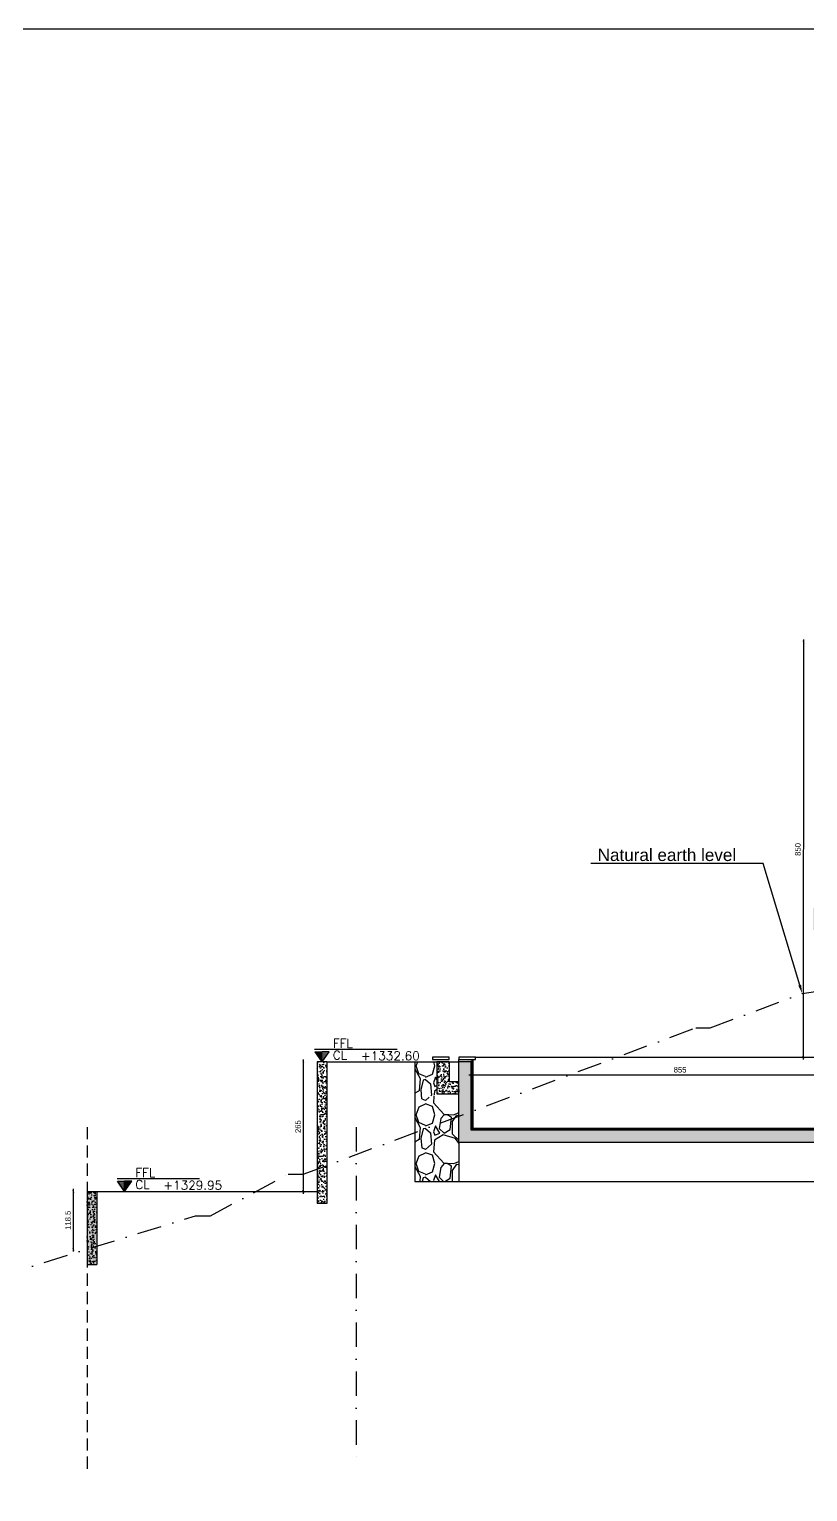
# Model space of a CAD drawing. Header units: centimetres. Extents: x 96271 to 179142, y 9855 to 112216.
# Drawn here: x 144663 to 146256, y 16233 to 19228 of the extents above; entities that cross this region are included whole.
import ezdxf
from ezdxf import colors
from ezdxf.entities.mleader import LeaderData, LeaderLine
from ezdxf.math import Vec2, Vec3

# ---------------------------------------------------------------- set-up
doc = ezdxf.new("R2010")
doc.units = ezdxf.units.CM
doc.header["$LTSCALE"] = 100
doc.header["$MEASUREMENT"] = 0
doc.header["$PDSIZE"] = 0.2
doc.linetypes.add('DASHDOT', pattern=[1, 0.5, -0.25, 0, -0.25])
doc.linetypes.add('HIDDEN', pattern=[0.375, 0.25, -0.125])
doc.layers.get('0').update_dxf_attribs({"linetype": 'CONTINUOUS'})
doc.layers.get('DEFPOINTS').update_dxf_attribs({"linetype": 'CONTINUOUS'})
for name, color, linetype in [('A-Dim', 2, 'CONTINUOUS'), ('A-Otln-Lot Limit', 4, 'CONTINUOUS'), ('A-Patt-Strcr', 8, 'CONTINUOUS'), ('A-Sect-Mcut-Earth', 54, 'CONTINUOUS'), ('A-Sect-Mcut-Tiling', 51, 'CONTINUOUS'), ('A-Setback', 3, 'DASHDOT'), ('A-Wall-Strctr', 6, 'CONTINUOUS')]:
    doc.layers.add(name, color=color, linetype=linetype)
doc.styles.add('ROMAND', font='romand.shx', dxfattribs={"height": 10})
doc.styles.get("Standard").update_dxf_attribs({"font": 'arial.ttf'})
doc.dimstyles.new('1-50', dxfattribs={"dimtxt": 11.25, "dimasz": 5, "dimexe": 5, "dimexo": 5, "dimgap": 5, "dimtad": 1, "dimdec": 1, "dimrnd": 0.5, "dimzin": 12, "dimdsep": 46, "dimtxsty": 'Standard', "dimblk": 'ARCHTICK', "dimcen": 0.09, "dimdle": 5, "dimadec": 0, "dimazin": 3, "dimtfac": 1, "dimtdec": 1, "dimtix": 1, "dimtofl": 0, "dimtmove": 1, "dimatfit": 3, "dimfxl": 5, "dimtolj": 1, "dimtzin": 0, "dimarcsym": 0})

# ---------------------------------------------------------------- blocks, each defined once
blk = doc.blocks.new('_ArchTick')
at = {"color": 0, "linetype": 'ByBlock', "const_width": 0.15}
blk.add_lwpolyline([(-0.5, -0.5), (0.5, 0.5)], dxfattribs=at)
blk = doc.blocks.new('*D267')
at = {"layer": 'A-Dim', "color": 0, "lineweight": -2, "transparency": 16777216}
blk.add_line((146247.1, 17977.8), (146246.6, 17117.8), dxfattribs=at)
at = {"layer": 'DEFPOINTS', "color": 0, "transparency": 16777216}
for p in [(146402.1, 17972.8), (146246.6, 17122.8), (146401.7, 17122.8)]:
    blk.add_point(p, dxfattribs=at)
at = {"layer": 'A-Dim', "color": 0, "lineweight": -2, "transparency": 16777216, "xscale": 5, "yscale": 5, "zscale": 5}
for p, rotation in [((146247.1, 17972.8), 89.97078370557752), ((146246.6, 17122.8), 269.9707837055776)]:
    blk.add_blockref('_ArchTick', p, dxfattribs=dict(at, rotation=rotation))
at = {"layer": 'A-Dim', "color": 0, "transparency": 16777216, "insert": (146236.1, 17547.9), "char_height": 11.25, "attachment_point": 5, "rotation": 89.9708}
blk.add_mtext('\\A1;850', dxfattribs=at)
blk = doc.blocks.new('FFL-CL-SECTION')
at = {"ltscale": 111}
h = blk.add_hatch(dxfattribs=at)
h.set_pattern_fill('ACAD_ISO07W100', color=232, scale=2, style=0)
h.set_pattern_definition([(7e-15, (-164148.149, 25605.833), (0, 10), [1, -6])])
h.paths.add_polyline_path([(-1579, 487), (-1724, 487), (-1579, 278)])
h = blk.add_hatch(dxfattribs=at)
h.set_pattern_fill('ACAD_ISO07W100', color=232, scale=2, style=0)
h.set_pattern_definition([(180, (160989.661, 25605.833), (0, 10), [1, -6])])
h.paths.add_polyline_path([(-1579, 487), (-1435, 487), (-1579, 278)])
at = {"color": 7, "ltscale": 111}
for p, q in [((-44, 533), (-1735, 533)), ((-1579, 278), (-1724, 487)), ((-1724, 487), (-1579, 487)), ((-1579, 278), (-1435, 487)), ((-1435, 487), (-1579, 487))]:
    blk.add_line(p, q, dxfattribs=at)
at = {"color": 111, "ltscale": 111, "style": 'ROMAND'}
for s, p in [('FFL', (-1361, 570)), ('CL', (-1361, 327))]:
    blk.add_text(s, height=180, dxfattribs=at).set_placement(p)
for tag, p in [('FFL', (-778, 571)), ('CL', (-787, 313))]:
    blk.add_attdef(tag, p, '', height=180, dxfattribs=at)
blk = doc.blocks.new('*D265')
at = {"layer": 'A-Dim', "color": 0, "lineweight": -2, "transparency": 16777216}
blk.add_line((144753.1, 16852.8), (144753.1, 16724.3), dxfattribs=at)
at = {"layer": 'DEFPOINTS', "color": 0, "transparency": 16777216}
for p in [(144781.2, 16847.8), (144753.1, 16729.3), (144781.2, 16729.3)]:
    blk.add_point(p, dxfattribs=at)
at = {"layer": 'A-Dim', "color": 0, "lineweight": -2, "transparency": 16777216, "xscale": 5, "yscale": 5, "zscale": 5}
for p, rotation in [((144753.1, 16847.8), 90), ((144753.1, 16729.3), 270)]:
    blk.add_blockref('_ArchTick', p, dxfattribs=dict(at, rotation=rotation))
at = {"layer": 'A-Dim', "color": 0, "transparency": 16777216, "insert": (144742.3, 16788.5), "char_height": 11.25, "attachment_point": 5, "rotation": 90}
blk.add_mtext('\\A1;118.5', dxfattribs=at)
blk = doc.blocks.new('*D266')
at = {"layer": 'A-Dim', "color": 0, "lineweight": -2, "transparency": 16777216}
blk.add_line((145223.7, 17117.8), (145223.7, 16842.8), dxfattribs=at)
at = {"layer": 'DEFPOINTS', "color": 0, "transparency": 16777216}
for p in [(145380, 17112.8), (145223.7, 16847.8), (145380, 16847.8)]:
    blk.add_point(p, dxfattribs=at)
at = {"layer": 'A-Dim', "color": 0, "lineweight": -2, "transparency": 16777216, "xscale": 5, "yscale": 5, "zscale": 5}
for p, rotation in [((145223.7, 17112.8), 90), ((145223.7, 16847.8), 270)]:
    blk.add_blockref('_ArchTick', p, dxfattribs=dict(at, rotation=rotation))
at = {"layer": 'A-Dim', "color": 0, "transparency": 16777216, "insert": (145213, 16980.3), "char_height": 11.25, "attachment_point": 5, "rotation": 90}
blk.add_mtext('\\A1;265', dxfattribs=at)
blk = doc.blocks.new('*D344')
at = {"layer": 'A-Dim', "color": 0, "lineweight": -2, "transparency": 16777216}
blk.add_line((146427.4, 17085.9), (145562.4, 17085.9), dxfattribs=at)
at = {"layer": 'DEFPOINTS', "color": 0, "transparency": 16777216}
for p in [(145567.4, 17085.9), (145567.4, 16972.8), (146422.4, 16972.8)]:
    blk.add_point(p, dxfattribs=at)
at = {"layer": 'A-Dim', "color": 0, "lineweight": -2, "transparency": 16777216, "xscale": 5, "yscale": 5, "zscale": 5}
for p, rotation in [((145567.4, 17085.9), 179.9999999999995), ((146422.4, 17085.9), 359.9999999999995)]:
    blk.add_blockref('_ArchTick', p, dxfattribs=dict(at, rotation=rotation))
at = {"layer": 'A-Dim', "color": 0, "transparency": 16777216, "insert": (145994.9, 17096.7), "char_height": 11.25, "attachment_point": 5}
blk.add_mtext('\\A1;855', dxfattribs=at)

msp = doc.modelspace()

# ---------------------------------------------------------------- hatches: boundary and pattern name
at = {"layer": 'A-Patt-Strcr'}
h = msp.add_hatch(dxfattribs=at)
h.set_pattern_fill('AR-CONC', color=256, scale=2, angle=90)
h.set_pattern_definition([(140, (149598.393, 87124.047), (1.2550427, 14.3452037), [1.5, -16.5]), (85, (149598.393, 87124.047), (-15.0438427, -2.7750267), [1.2, -13.2]), (190.451444, (149598.498, 87125.242), (-13.7887998, 11.570177), [1.2748038, -14.0228422]), (136.1842, (149594.393, 87124.047), (3.3103856, 21.3448266), [2.25, -24.75]), (186.635635, (149594.67, 87125.826), (-19.482372, 18.693239), [1.912207, -21.034275]), (81.184164, (149594.393, 87124.047), (-19.482372, 18.693239), [1.8, -19.8]), (111, (149595.393, 87126.047), (8.0523778, 11.938141), [1.5, -16.5]), (56, (149595.393, 87126.047), (-14.503001, 4.8663066), [1.2, -13.2]), (161.451445, (149596.064, 87127.042), (-6.450623, 16.8044475), [1.2748038, -14.0228422]), (127.5, (149598.393, 87124.047), (-6.65787708, 0.2431971), [0, -13.04, 0, -13.4, 0, -13.25]), (97.5, (149598.393, 87124.047), (-7.88823424, 5.26139075), [0, -7.64, 0, -12.74, 0, -5.05]), (57.5, (149598.393, 87119.587), (0.45109743, 10.67644872), [0, -5, 0, -15.6, 0, -20.7]), (47.5, (149598.393, 87117.587), (-2.0020996, 11.6637234), [0, -6.5, 0, -10.36, 0, -14.7])])
h.paths.add_polyline_path([(147677.359, 17437.769), (147652.359, 17437.769), (147652.359, 17407.769), (147652.359, 16732.769), (146492.359, 16732.769), (146492.359, 17087.769), (147232.359, 17087.769), (147232.359, 17112.769), (146467.359, 17112.769), (146467.359, 16342.769), (147002.355, 16342.769), (147002.355, 16672.769), (147677.359, 16672.769)])
h.paths.add_polyline_path([(146977.355, 16382.769), (146492.359, 16382.769), (146492.359, 16707.769), (146977.355, 16707.769)], flags=16)
h.paths.add_polyline_path([(146467.359, 16972.769), (145569.359, 16976.269), (145569.359, 17116.269), (145542.359, 17112.769), (145542.359, 16947.769), (146467.359, 16947.769)])
h.paths.add_polyline_path([(144801.182, 16847.769), (144781.182, 16847.769), (144781.182, 16697.769), (144801.182, 16697.769)])
h.paths.add_polyline_path([(147352.359, 17396.207), (147232.359, 17396.207), (147232.359, 17407.769), (146292.359, 17407.769), (146292.359, 17427.769), (146267.359, 17427.769), (146267.359, 17382.769), (147222.359, 17382.769), (147222.359, 17376.207), (147352.359, 17376.207)])
h.paths.add_polyline_path([(147232.359, 17717.769), (146559.359, 17717.769), (146559.359, 17737.769), (146539.359, 17737.769), (146539.359, 17697.769), (147232.359, 17697.769)])
h.paths.add_polyline_path([(147232.359, 18012.769), (147222.359, 18012.769), (147222.359, 17992.769), (146559.359, 17992.769), (146559.359, 18007.769), (146539.359, 18007.769), (146539.359, 17972.769), (147232.359, 17972.769)])
h.paths.add_polyline_path([(147332.359, 18342.769), (147022.359, 18342.769), (146692.359, 18092.769), (146682.359, 18092.769), (146682.359, 18112.769), (146667.359, 18112.769), (146667.359, 17992.769), (146682.359, 17992.769), (146682.359, 18060.102), (147029.079, 18322.769), (147325.473, 18322.769), (147662.359, 18059.577), (147662.359, 17992.769), (147652.359, 17992.769), (147652.359, 17972.769), (147677.359, 17972.769), (147677.359, 18112.769), (147662.359, 18112.769), (147662.359, 18092.769), (147652.359, 18092.769)])
h.paths.add_polyline_path([(148348.099, 17397.769), (148323.099, 17397.769), (148323.099, 17227.769), (148348.099, 17227.769)])
h = msp.add_hatch(dxfattribs=at)
h.set_pattern_fill('AR-CONC', color=256, scale=2, angle=90)
h.set_pattern_definition([(140, (149373.393, 77124.047), (1.2550427, 14.3452037), [1.5, -16.5]), (85, (149373.393, 77124.047), (-15.0438427, -2.7750267), [1.2, -13.2]), (190.451444, (149373.498, 77125.242), (-13.7887998, 11.570177), [1.274804, -14.0228422]), (136.1842, (149369.393, 77124.047), (3.3103856, 21.3448266), [2.25, -24.75]), (186.635635, (149369.67, 77125.826), (-19.482372, 18.693239), [1.912207, -21.034275]), (81.184164, (149369.393, 77124.047), (-19.482372, 18.693239), [1.8, -19.8]), (111, (149370.393, 77126.047), (8.0523778, 11.938141), [1.5, -16.5]), (56, (149370.393, 77126.047), (-14.503001, 4.8663066), [1.2, -13.2]), (161.451445, (149371.064, 77127.042), (-6.450623, 16.8044475), [1.2748038, -14.0228422]), (127.5, (149373.393, 77124.047), (-6.65787708, 0.2431971), [0, -13.04, 0, -13.4, 0, -13.25]), (97.5, (149373.393, 77124.047), (-7.8882342, 5.26139075), [0, -7.64, 0, -12.74, 0, -5.05]), (57.5, (149373.393, 77119.587), (0.45109743, 10.6764487), [0, -5, 0, -15.6, 0, -20.7]), (47.5, (149373.393, 77117.587), (-2.0020996, 11.6637234), [0, -6.5, 0, -10.36, 0, -14.7])])
h.paths.add_polyline_path([(145272.295, 17112.769), (145252.345, 17112.769), (145252.345, 16937.769), (145252.345, 16822.769), (145272.295, 16822.769)])
h = msp.add_hatch(dxfattribs=at)
h.set_pattern_fill('GRAVEL', color=256, scale=100, angle=90)
h.set_pattern_definition([(318.012788, (149273.393, 77176.047), (900, -800), [13.4536, -1331.9088]), (274.969741, (149283.393, 77167.047), (-100, 1200), [23.0868, -2285.59248]), (222.510447, (149285.393, 77144.047), (1100, 1000), [16.2788, -1611.60326]), (357.273689, (149310.393, 77105.047), (-2000, 100), [21.0238, -2081.3558]), (22.833654, (149331.393, 77104.047), (-1200, -500), [20.6155, -2040.93731]), (87.273689, (149350.393, 77112.047), (-100, -2000), [21.0238, -2081.3558]), (127.6942405, (149351.393, 77133.047), (1000, -1300), [27.8029, -2752.48485]), (162.2553284, (149334.393, 77155.047), (-2200, 700), [26.2488, -2598.63215]), (211.429566, (149309.393, 77163.047), (-1300, -800), [21.095, -2088.40731]), (265.236358, (149291.393, 77152.047), (100, 1100), [24.0832, -1180.07626]), (312.397438, (149289.3932, 77128.047), (1100, -1200), [31.1448, -3083.3375]), (228.814075, (149311.393, 77204.047), (-600, -700), [10.6301, -1052.38448]), (261.469234, (149304.393, 77196.047), (200, 1300), [20.2237, -2002.15114]), (315, (149301.39, 77176.05), (100, 4e-13), [14.1421, -127.27926]), (293.19859, (149289.393, 77169.047), (-200, 500), [7.6158, -753.96151]), (21.80141, (149292.393, 77162.047), (-300, -100), [10.7703, -527.74618]), (120.963757, (149302.393, 77166.047), (-200, 300), [17.4929, -565.60229]), (251.56505, (149293.393, 77181.047), (100, 200), [12.6491, -303.57867]), (106.38954, (149292.393, 77104.047), (-300, 1000), [17.72, -1754.28451]), (160.346176, (149287.393, 77121.047), (1100, -400), [14.8661, -1471.74077]), (23.19859, (149273.393, 77181.047), (-500, -200), [15.2315, -746.34581]), (73.61046, (149287.393, 77187.047), (-300, -1000), [17.72, -1754.28451]), (69.443955, (149354.393, 77104.047), (-200, -500), [17.088, -837.31237]), (24.77514, (149360.393, 77120.047), (-1100, -500), [14.3178, -1417.4643]), (156.80141, (149373.393, 77182.047), (-500, 200), [15.2315, -746.34581]), (107.354025, (149359.393, 77188.047), (400, -1300), [16.7631, -1659.54236]), (159.443955, (149373.393, 77133.047), (500, -200), [8.544, -845.85637]), (191.309932, (149373.393, 77176.047), (-400, -100), [5.099, -504.80295]), (255.963757, (149368.393, 77175.047), (100, 300), [20.6155, -391.69506]), (276.009006, (149363.393, 77155.047), (-100, 1000), [19.105, -1891.39232]), (33.69007, (149311.393, 77166.047), (-200, -100), [14.4222, -346.13293]), (83.1572266, (149323.393, 77174.047), (200, 1700), [25.1794, -2492.75626]), (150.945396, (149326.393, 77199.047), (700, -400), [10.2956, -1019.26741]), (180, (149317.39, 77204.05), (-100, -100), [6, -94]), (210.256437, (149360.393, 77153.047), (700, 400), [13.8924, -1375.352]), (138.012788, (149348.393, 77146.047), (-900, 800), [26.9072, -1318.4552]), (90, (149328.39, 77164.05), (-100, 100), [26, -74]), (55.304846, (149328.393, 77190.047), (700, 1000), [15.8114, -1565.32743]), (344.054604, (149337.393, 77203.047), (400, -100), [14.5602, -713.45079]), (297.645975, (149351.393, 77199.047), (1000, -1900), [23.7065, -2346.94742]), (265.426079, (149362.393, 77178.047), (-100, -1300), [25.0799, -2482.90734])])
h.paths.add_polyline_path([(145497.359, 17052.769), (145497.359, 17112.769), (145452.359, 17112.769), (145452.359, 17032.239), (145497.359, 17047.769)])
h.paths.add_polyline_path([(145542.359, 17047.769), (145507.312, 17047.769), (145452.359, 17032.239), (145452.359, 16867.769), (145542.359, 16867.769)])
h = msp.add_hatch(dxfattribs=at)
h.set_pattern_fill('AR-CONC', color=256, scale=2, angle=90)
h.set_pattern_definition([(140, (149373.393, 77124.047), (1.2550427, 14.3452037), [1.5, -16.5]), (85, (149373.393, 77124.047), (-15.0438427, -2.7750267), [1.2, -13.2]), (190.451444, (149373.498, 77125.242), (-13.7887998, 11.570177), [1.274804, -14.0228422]), (136.1842, (149369.393, 77124.047), (3.3103856, 21.3448266), [2.25, -24.75]), (186.635635, (149369.67, 77125.826), (-19.482372, 18.693239), [1.912207, -21.034275]), (81.184164, (149369.393, 77124.047), (-19.482372, 18.693239), [1.8, -19.8]), (111, (149370.393, 77126.047), (8.0523778, 11.938141), [1.5, -16.5]), (56, (149370.393, 77126.047), (-14.503001, 4.8663066), [1.2, -13.2]), (161.451445, (149371.064, 77127.042), (-6.450623, 16.8044475), [1.2748038, -14.0228422]), (127.5, (149373.393, 77124.047), (-6.65787708, 0.2431971), [0, -13.04, 0, -13.4, 0, -13.25]), (97.5, (149373.393, 77124.047), (-7.8882342, 5.26139075), [0, -7.64, 0, -12.74, 0, -5.05]), (57.5, (149373.393, 77119.587), (0.45109743, 10.6764487), [0, -5, 0, -15.6, 0, -20.7]), (47.5, (149373.393, 77117.587), (-2.0020996, 11.6637234), [0, -6.5, 0, -10.36, 0, -14.7])])
h.paths.add_polyline_path([(145542.359, 17072.769), (145522.359, 17072.769), (145522.359, 17078.39), (145497.359, 17069.051), (145497.359, 17047.769), (145542.359, 17047.769)])
h.paths.add_polyline_path([(145522.359, 17112.769), (145497.359, 17112.769), (145497.359, 17069.051), (145522.359, 17078.39)])
h = msp.add_hatch(dxfattribs=at)
h.set_pattern_fill('AR-CONC', color=256, scale=2, angle=90)
h.set_pattern_definition([(140, (99598.393, 92134.047), (1.2550427, 14.3452037), [1.5, -16.5]), (85, (99598.393, 92134.047), (-15.0438427, -2.7750267), [1.2, -13.2]), (190.451444, (99598.498, 92135.242), (-13.7887998, 11.570177), [1.2748038, -14.0228422]), (136.1842, (99594.393, 92134.047), (3.3103856, 21.3448266), [2.25, -24.75]), (186.635635, (99594.67, 92135.826), (-19.482372, 18.693239), [1.912207, -21.034275]), (81.184164, (99594.393, 92134.047), (-19.482372, 18.693239), [1.8, -19.8]), (111, (99595.393, 92136.047), (8.0523778, 11.938141), [1.5, -16.5]), (56, (99595.393, 92136.047), (-14.503001, 4.8663066), [1.2, -13.2]), (161.451445, (99596.064, 92137.042), (-6.450623, 16.8044475), [1.2748038, -14.0228422]), (127.5, (99598.393, 92134.047), (-6.65787708, 0.2431971), [0, -13.04, 0, -13.4, 0, -13.25]), (97.5, (99598.393, 92134.047), (-7.88823424, 5.26139075), [0, -7.64, 0, -12.74, 0, -5.05]), (57.5, (99598.393, 92129.587), (0.45109743, 10.67644872), [0, -5, 0, -15.6, 0, -20.7]), (47.5, (99598.393, 92127.587), (-2.0020996, 11.6637234), [0, -6.5, 0, -10.36, 0, -14.7])])
h.paths.add_polyline_path([(144801.182, 16847.769), (144781.182, 16847.769), (144781.182, 16697.769), (144801.182, 16697.769)])

# ---------------------------------------------------------------- linework, layer by layer
msp.add_lwpolyline([(127018.411, 9855.211), (156747.283, 9855.211), (156747.283, 19227.535), (127018.411, 19227.535)], close=True)
at = {"layer": 'A-Otln-Lot Limit', "linetype": 'HIDDEN'}
msp.add_line((144781.182, 16979.488), (144781.182, 16279.488), dxfattribs=at)
at = {"layer": 'A-Patt-Strcr'}
msp.add_line((145542.359, 16947.769), (145542.359, 16867.769), dxfattribs=at)
msp.add_lwpolyline([(145452.359, 17112.769), (145452.359, 16867.769), (146377.359, 16867.769), (146377.359, 16332.769), (147092.355, 16332.769), (147092.355, 16662.769), (147767.359, 16662.769), (147767.359, 17072.769), (148286.917, 17072.769)], dxfattribs=at)
at = {"layer": 'A-Sect-Mcut-Earth'}
for p, q in [((145272.295, 17112.769), (145542.359, 17112.769)), ((144801.182, 16847.769), (145252.345, 16847.769))]:
    msp.add_line(p, q, dxfattribs=at)
at = {"layer": 'A-Sect-Mcut-Earth', "linetype": 'DASHDOT'}
msp.add_lwpolyline([(140508.235, 15892.769), (142478.002, 16237.769), (143398.458, 16337.769), (143437.384, 16337.769), (143804.002, 16497.769), (143838.521, 16497.769), (144049.131, 16507.769), (144082.889, 16507.769), (144300.878, 16592.769), (144334.066, 16592.769), (144566.504, 16672.769), (144598.128, 16672.769), (145003.175, 16797.769), (145033.694, 16797.769), (145192.91, 16882.769), (145223.727, 16882.769), (146026.757, 17182.769), (146056.597, 17182.769), (146244.808, 17252.769), (146917.173, 17352.769), (148012.109, 17352.769), (148348.099, 17267.769), (149026.438, 17267.769)], dxfattribs=at)
at = {"layer": 'A-Sect-Mcut-Tiling'}
for p, q in [((145542.359, 17112.769), (145542.359, 17117.769)), ((145569.359, 16974.769), (145569.359, 17117.769)), ((145571.359, 16976.769), (145571.359, 17117.769)), ((145576.359, 17122.769), (146413.359, 17122.769)), ((146420.359, 16974.769), (145569.359, 16974.769)), ((146418.359, 16976.769), (145571.359, 16976.769))]:
    msp.add_line(p, q, dxfattribs=at)
for points in [[(145488.359, 17117.769), (145522.359, 17117.769), (145522.359, 17122.769), (145488.359, 17122.769)], [(145542.359, 17117.769), (145576.359, 17117.769), (145576.359, 17122.769), (145542.359, 17122.769)]]:
    msp.add_lwpolyline(points, close=True, dxfattribs=at)
at = {"layer": 'A-Setback'}
msp.add_line((145332.054, 16979.488), (145332.054, 16279.488), dxfattribs=at)
at = {"layer": 'A-Wall-Strctr'}
for p, q in [((145252.345, 17112.769), (145252.345, 16937.769)), ((145272.295, 17112.769), (145252.345, 17112.769)), ((145272.295, 17112.769), (145272.295, 16822.769)), ((145497.359, 17112.769), (145497.359, 17047.769)), ((145522.359, 17112.769), (145497.359, 17112.769)), ((145522.359, 17112.769), (145522.359, 17072.769)), ((145542.359, 16947.769), (145542.359, 17112.769)), ((145567.359, 17112.769), (145542.359, 17112.769)), ((145567.359, 16972.769), (145567.359, 17112.769)), ((145522.359, 17072.769), (145542.359, 17072.769)), ((145497.359, 17047.769), (145542.359, 17047.769)), ((146467.359, 16972.769), (145567.359, 16972.769)), ((145252.345, 16937.769), (145252.345, 16822.769)), ((146467.359, 16947.769), (145542.359, 16947.769)), ((144781.182, 16847.769), (144781.182, 16697.769)), ((144781.182, 16847.769), (144801.182, 16847.769)), ((144801.182, 16847.769), (144801.182, 16697.769)), ((145272.295, 16822.769), (145252.345, 16822.769)), ((144781.182, 16697.769), (144801.182, 16697.769))]:
    msp.add_line(p, q, dxfattribs=at)

# ---------------------------------------------------------------- block references
ref = msp.add_blockref('FFL-CL-SECTION', (145420.415, 17084.99), dxfattribs=dict(xscale=0.1, yscale=0.1, zscale=0.1))
ref.add_attrib('CL', '+1332.60', (145341.762, 17116.272), dxfattribs={"color": 111, "ltscale": 111, "height": 18, "style": 'ROMAND'})
ref = msp.add_blockref('FFL-CL-SECTION', (145016.075, 16819.99), dxfattribs=dict(xscale=0.1, yscale=0.1, zscale=0.1))
ref.add_attrib('CL', '+1329.95', (144937.422, 16851.272), dxfattribs={"color": 111, "ltscale": 111, "height": 18, "style": 'ROMAND'})

# ---------------------------------------------------------------- dimensions: what is measured, and where the dimension line sits
at = {"layer": 'A-Dim'}
for p1, p2, distance, picture, middle in [((146402.095, 17972.769), (146401.661, 17122.769), -155.034, '*D267', (146236.1, 17547.854)), ((145379.976, 17112.769), (145379.976, 16847.769), -156.243, '*D266', (145212.989, 16980.269)), ((146422.359, 16972.769), (145567.359, 16972.769), -113.142, '*D344', (145994.859, 17096.655)), ((144781.182, 16847.769), (144781.182, 16729.261), -28.106, '*D265', (144742.332, 16788.515))]:
    dim = msp.add_aligned_dim(p1=p1, p2=p2, distance=distance, dimstyle='1-50', override={"dimse1": 1, "dimse2": 1}, dxfattribs=at)
    dim.commit()
    dim.dimension.update_dxf_attribs({"geometry": picture, "text_midpoint": middle})

# ---------------------------------------------------------------- leaders
at = {"layer": 'A-Sect-Mcut-Earth', "linetype": 'DASHDOT'}
ml = msp.add_multileader_mtext('Standard', dxfattribs=at)
ml.set_content('Natural earth level', color=256)
ml.set_leader_properties()
ml.build(insert=Vec2(0, 0))
ml.multileader.update_dxf_attribs({"text_right_attachment_type": 6, "dogleg_length": 0.36, "arrow_head_size": 18})
ctx = ml.context
ctx.base_point, ctx.char_height, ctx.arrow_head_size, ctx.landing_gap_size, ctx.plane_origin = Vec3(145831.222, 17536.54), 25, 18, 0.09, Vec3(146245.31, 17220.269)
ctx.right_attachment, ctx.text_align_type = 6, 2
notes = []
notes.append((ctx, [(0, (1, 1, 0), (146165.2, 17519.244), (-1, 0), 55.489, [(0, [(146244.808, 17252.769)], 0, [])])]))
ctx.mtext.insert, ctx.mtext.alignment, ctx.mtext.flow_direction = Vec3(146109.621, 17549.244), 3, 5
for ctx, leaders in notes:
    for number, flags, end, landing, length, lines in leaders:
        leader = LeaderData()
        leader.index, (leader.has_last_leader_line, leader.has_dogleg_vector, leader.attachment_direction) = number, flags
        leader.last_leader_point, leader.dogleg_vector, leader.dogleg_length = Vec3(end), Vec3(landing), length
        for number, points, colour, breaks in lines:
            line = LeaderLine()
            line.index, line.vertices, line.color, line.breaks = number, Vec3.list(points), colors.encode_raw_color(colour), breaks
            leader.lines.append(line)
        ctx.leaders.append(leader)

doc.saveas('drawing.dxf')
